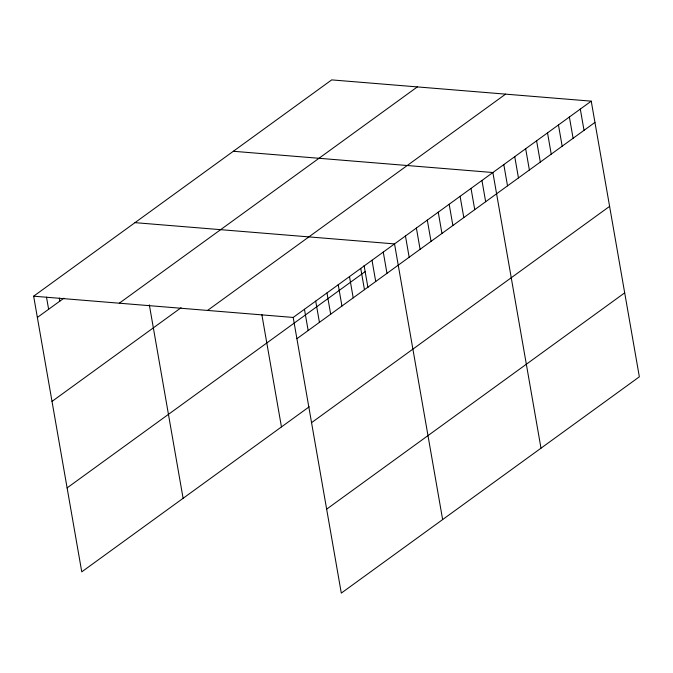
<?xml version="1.0" encoding="UTF-8"?>
<svg xmlns="http://www.w3.org/2000/svg" width="673" height="673" viewBox="0 0 673 673"><rect width="100%" height="100%" fill="white"/><g stroke="black" fill="none" stroke-linecap="round" stroke-linejoin="round"><path stroke-width="1.01" d="M309.193 406.803L81.761 571.848L33.65 296.187L331.696 79.894L591.239 101.152L639.35 376.813L341.304 593.106L293.192 317.446L591.239 101.152M37.36 317.454L63.901 298.189M119.298 303.203L417.344 86.91M52.014 401.402L181.087 307.729M207.545 310.43L505.591 94.136M67.107 487.9L365.161 271.606M296.902 338.704L594.949 122.41M311.557 422.661L609.603 206.367M326.649 509.15L624.695 292.856M233.346 151.274L492.88 172.524L540.991 448.184M134.987 222.654L394.529 243.904L442.641 519.564M33.65 296.187L293.192 317.446M580.311 109.085L584.021 130.343M569.383 117.009L573.093 138.276M558.455 124.942L562.165 146.209M547.528 132.875L551.237 154.134M536.6 140.808L540.31 162.067M525.672 148.733L529.382 170M514.744 156.666L518.454 177.933M503.808 164.599L507.526 185.857M481.952 180.457L485.662 201.723M471.024 188.39L474.734 209.648M460.096 196.323L463.806 217.581M449.169 204.247L452.879 225.514M438.241 212.18L441.951 233.447M427.313 220.113L431.023 241.371M416.385 228.046L420.095 249.304M405.457 235.971L409.167 257.237M383.265 252.072L386.975 273.339M372.009 260.249L375.719 281.507M364.093 265.499L367.946 287.598M360.745 268.418L364.463 289.684M349.489 276.586L353.199 297.853M338.233 284.763L341.943 306.022M326.969 292.932L330.679 314.19M315.713 301.1L319.423 322.367M304.448 309.277L308.158 330.536M261.831 314.493L281.457 426.934M149.339 304.877L183.098 498.306M59.35 298.072L59.88 301.109M46.496 297.13L48.624 309.286"/></g></svg>
